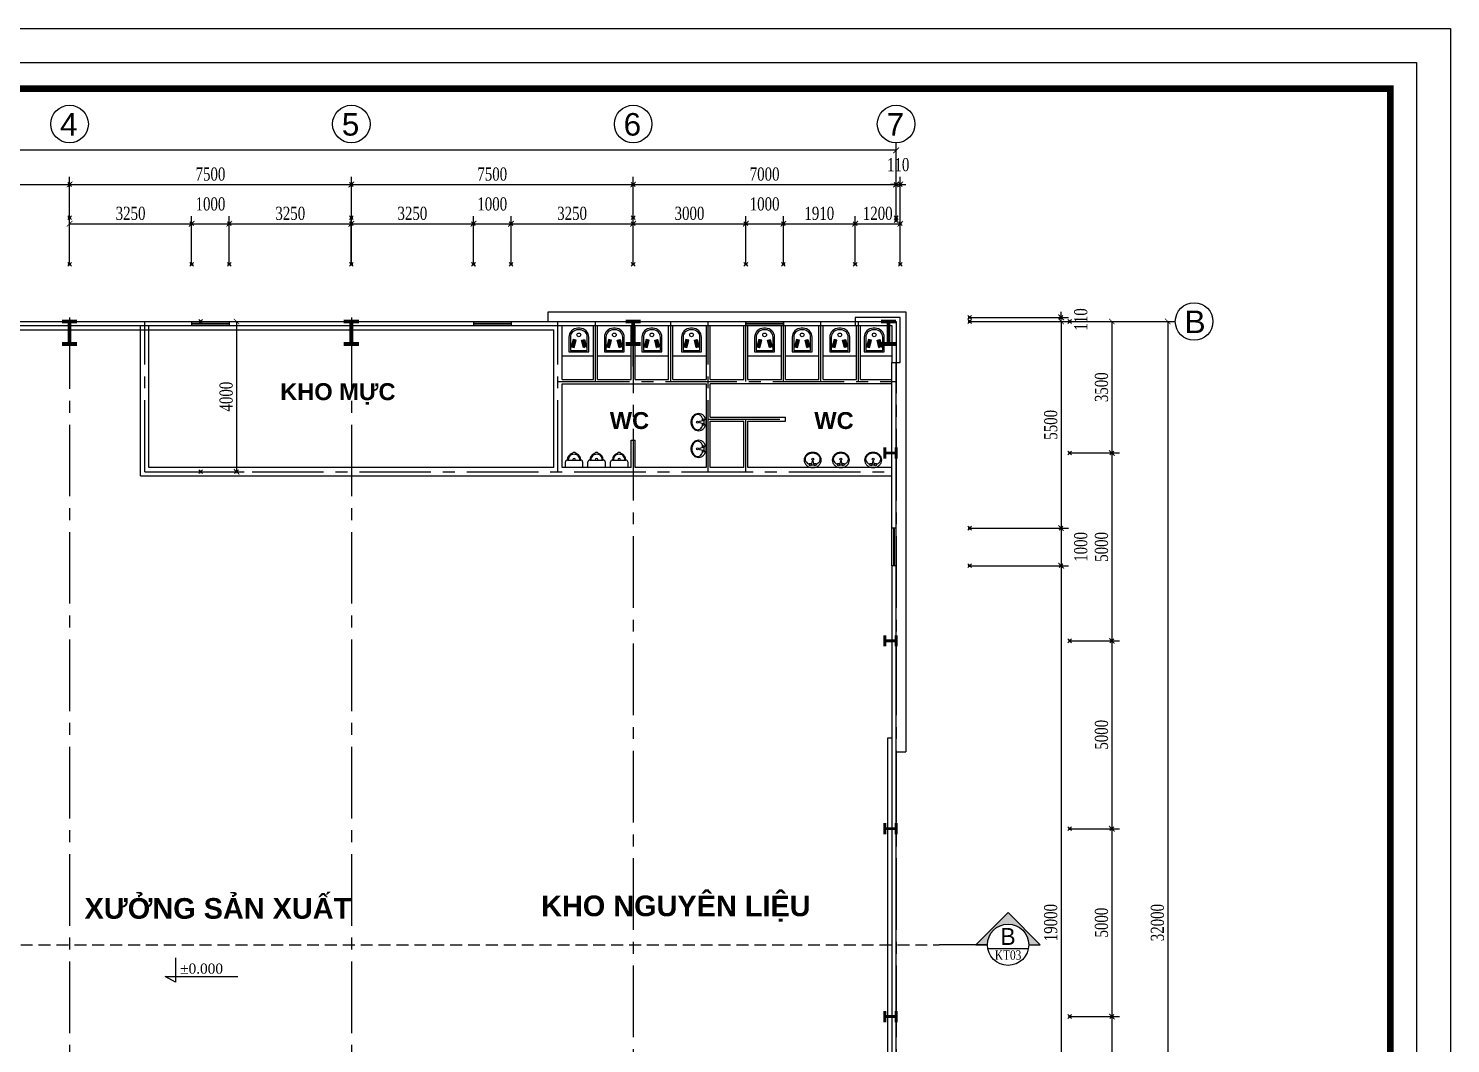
# Model space of a CAD drawing. Extents: x -32628 to 190565, y 82974 to 183560.
# Drawn here: x 152713 to 190565, y 109125 to 136144 of the extents above; entities that cross this region are included whole.
import ezdxf
from ezdxf.enums import TextEntityAlignment as Align

# ---------------------------------------------------------------- set-up
doc = ezdxf.new("R2010")
doc.units = 0
doc.header["$LTSCALE"] = 100
doc.header["$MEASUREMENT"] = 0
doc.header["$PDMODE"] = 35
doc.header["$PDSIZE"] = 50
doc.linetypes.add('CENTER2', pattern=[28.575, 19.05, -3.175, 3.175, -3.175])
doc.linetypes.add('HIDDEN2', pattern=[4.7625, 3.175, -1.5875])
doc.layers.get('0').update_dxf_attribs({"linetype": 'CONTINUOUS'})
for name, color, linetype in [('DWGshare.com_C-TIET_DWGshare.com', 1, 'HIDDEN2'), ('DWGshare.com_CUA_DWGshare.com', 13, 'CONTINUOUS'), ('DWGshare.com_DIM_DWGshare.com', 8, 'CONTINUOUS'), ('DWGshare.com_N-THAT_DWGshare.com', 195, 'CONTINUOUS'), ('DWGshare.com_TEXT_DWGshare.com', 2, 'CONTINUOUS'), ('DWGshare.com_THAY_DWGshare.com', 9, 'CONTINUOUS'), ('DWGshare.com_WALLS_BLINE_DWGshare.com', 251, 'CENTER2'), ('DWGshare.com_WALLS_DWGshare.com', 31, 'CONTINUOUS')]:
    doc.layers.add(name, color=color, linetype=linetype)
doc.layers.add('DWGshare.com_DEFPOINTS_DWGshare.com', color=7, linetype='CONTINUOUS', plot=False)
doc.styles.add('1', font='vntimeh.shx', dxfattribs={"width": 0.75})
doc.styles.add('4', font='', dxfattribs={"width": 0.8})
doc.styles.add('ATT', font='txt')
doc.styles.add('VHARIAL', font='')
doc.styles.add('VHAVANB', font='')
doc.styles.get('4').set_extended_font_data('.VnAvantH')
doc.styles.get('VHARIAL').set_extended_font_data('.VnArialH')
doc.styles.get('VHAVANB').set_extended_font_data('.VnArialH', bold=True)
doc.dimstyles.new('D2-100', dxfattribs={"dimtxt": 350, "dimasz": 150, "dimexe": 200, "dimexo": 0, "dimgap": 100, "dimtad": 1, "dimdec": 0, "dimzin": 0, "dimdsep": 46, "dimtxsty": '1', "dimblk1": 'ARCHTICK', "dimblk2": 'ARCHTICK', "dimsah": 1, "dimcen": 0.09, "dimclrd": 256, "dimclre": 256, "dimclrt": 2, "dimadec": 0, "dimazin": 0, "dimtfac": 1, "dimtdec": 0, "dimtmove": 2, "dimatfit": 3, "dimldrblk": 'ARCHTICK', "dimfxl": 1, "dimtolj": 1, "dimtzin": 0, "dimarcsym": 0})

# ---------------------------------------------------------------- blocks, each defined once
blk = doc.blocks.new('_ARCHTICK')
at = {"color": 0, "linetype": 'ByBlock', "const_width": 0.15}
blk.add_lwpolyline([(-0.5, -0.5), (0.5, 0.5)], dxfattribs=at)
blk = doc.blocks.new('*D209')
at = {"linetype": 'ByBlock', "transparency": 16777216}
for p, q in [((159454, 128344), (164928, 128344)), ((164728, 128344), (164728, 96344)), ((159454, 96344), (164928, 96344))]:
    blk.add_line(p, q, dxfattribs=at)
at = {"layer": 'DWGshare.com_DEFPOINTS_DWGshare.com', "color": 0, "linetype": 'ByBlock', "transparency": 16777216}
for p in [(159454, 128344), (159454, 96344), (164728, 96344)]:
    blk.add_point(p, dxfattribs=at)
at = {"linetype": 'ByBlock', "transparency": 16777216, "xscale": 150, "yscale": 150, "zscale": 150}
for p, rotation in [((164728, 128344), 90), ((164728, 96344), 270)]:
    blk.add_blockref('_ARCHTICK', p, dxfattribs=dict(at, rotation=rotation))
at = {"color": 2, "linetype": 'ByBlock', "transparency": 16777216, "insert": (164453, 112344), "char_height": 350, "attachment_point": 5, "rotation": 90, "style": '1'}
blk.add_mtext('\\A1;32000', dxfattribs=at)
blk = doc.blocks.new('*D199')
at = {"linetype": 'ByBlock', "transparency": 16777216}
for p, q in [((180199, 121844), (180199, 102844)), ((177765, 102844), (180399, 102844))]:
    blk.add_line(p, q, dxfattribs=at)
at = {"layer": 'DWGshare.com_DEFPOINTS_DWGshare.com', "color": 0, "linetype": 'ByBlock', "transparency": 16777216}
for p in [(177765, 121844), (177765, 102844), (180199, 102844)]:
    blk.add_point(p, dxfattribs=at)
at = {"linetype": 'ByBlock', "transparency": 16777216, "xscale": 150, "yscale": 150, "zscale": 150}
for p, rotation in [((180199, 121844), 90), ((180199, 102844), 270)]:
    blk.add_blockref('_ARCHTICK', p, dxfattribs=dict(at, rotation=rotation))
at = {"color": 2, "linetype": 'ByBlock', "transparency": 16777216, "insert": (179924, 112344), "char_height": 350, "attachment_point": 5, "rotation": 90, "style": '1'}
blk.add_mtext('\\A1;19000', dxfattribs=at)
blk = doc.blocks.new('*D192')
at = {"linetype": 'ByBlock', "transparency": 16777216}
for p, q in [((153808, 131110), (153808, 132191)), ((146308, 131991), (153808, 131991))]:
    blk.add_line(p, q, dxfattribs=at)
at = {"layer": 'DWGshare.com_DEFPOINTS_DWGshare.com', "color": 0, "linetype": 'ByBlock', "transparency": 16777216}
for p in [(153808, 131991), (146308, 131110), (153808, 131110)]:
    blk.add_point(p, dxfattribs=at)
at = {"linetype": 'ByBlock', "transparency": 16777216, "xscale": 150, "yscale": 150, "zscale": 150, "rotation": 180}
blk.add_blockref('_ARCHTICK', (146308, 131991), dxfattribs=at)
at = {"linetype": 'ByBlock', "transparency": 16777216, "xscale": 150, "yscale": 150, "zscale": 150}
blk.add_blockref('_ARCHTICK', (153808, 131991), dxfattribs=at)
at = {"color": 2, "linetype": 'ByBlock', "transparency": 16777216, "insert": (150058, 132266), "char_height": 350, "attachment_point": 5, "style": '1'}
blk.add_mtext('\\A1;7500', dxfattribs=at)
blk = doc.blocks.new('*D196')
at = {"linetype": 'ByBlock', "transparency": 16777216}
for p, q in [((264026, 131110), (264026, 133100)), ((308026, 132900), (264026, 132900)), ((308026, 131110), (308026, 133100))]:
    blk.add_line(p, q, dxfattribs=at)
at = {"layer": 'DWGshare.com_DEFPOINTS_DWGshare.com', "color": 0, "linetype": 'ByBlock', "transparency": 16777216}
for p in [(264026, 132900), (264026, 131110), (308026, 131110)]:
    blk.add_point(p, dxfattribs=at)
at = {"linetype": 'ByBlock', "transparency": 16777216, "xscale": 150, "yscale": 150, "zscale": 150, "rotation": 180}
blk.add_blockref('_ARCHTICK', (264026, 132900), dxfattribs=at)
at = {"linetype": 'ByBlock', "transparency": 16777216, "xscale": 150, "yscale": 150, "zscale": 150}
blk.add_blockref('_ARCHTICK', (308026, 132900), dxfattribs=at)
at = {"color": 2, "linetype": 'ByBlock', "transparency": 16777216, "insert": (283936, 133175), "char_height": 350, "attachment_point": 5, "style": '1'}
blk.add_mtext('\\A1;44000', dxfattribs=at)
blk = doc.blocks.new('*D203')
at = {"linetype": 'ByBlock', "transparency": 16777216}
for p, q in [((162119, 124844), (163439, 124844)), ((163239, 124844), (163239, 119844)), ((162119, 119844), (163439, 119844))]:
    blk.add_line(p, q, dxfattribs=at)
at = {"layer": 'DWGshare.com_DEFPOINTS_DWGshare.com', "color": 0, "linetype": 'ByBlock', "transparency": 16777216}
for p in [(162119, 124844), (162119, 119844), (163239, 119844)]:
    blk.add_point(p, dxfattribs=at)
at = {"linetype": 'ByBlock', "transparency": 16777216, "xscale": 150, "yscale": 150, "zscale": 150}
for p, rotation in [((163239, 124844), 90), ((163239, 119844), 270)]:
    blk.add_blockref('_ARCHTICK', p, dxfattribs=dict(at, rotation=rotation))
at = {"color": 2, "linetype": 'ByBlock', "transparency": 16777216, "insert": (162964, 122344), "char_height": 350, "attachment_point": 5, "rotation": 90, "style": '1'}
blk.add_mtext('\\A1;5000', dxfattribs=at)
blk = doc.blocks.new('*D198')
at = {"linetype": 'ByBlock', "transparency": 16777216}
for p, q in [((180199, 122844), (180199, 121844)), ((177765, 121844), (180399, 121844))]:
    blk.add_line(p, q, dxfattribs=at)
at = {"layer": 'DWGshare.com_DEFPOINTS_DWGshare.com', "color": 0, "linetype": 'ByBlock', "transparency": 16777216}
for p in [(177765, 122844), (177765, 121844), (180199, 121844)]:
    blk.add_point(p, dxfattribs=at)
at = {"linetype": 'ByBlock', "transparency": 16777216, "xscale": 150, "yscale": 150, "zscale": 150}
for p, rotation in [((180199, 122844), 90), ((180199, 121844), 270)]:
    blk.add_blockref('_ARCHTICK', p, dxfattribs=dict(at, rotation=rotation))
at = {"color": 2, "linetype": 'ByBlock', "transparency": 16777216, "insert": (180724, 122344), "char_height": 350, "attachment_point": 5, "rotation": 90, "style": '1'}
blk.add_mtext('\\A1;1000', dxfattribs=at)
blk = doc.blocks.new('*D205')
at = {"linetype": 'ByBlock', "transparency": 16777216}
for p, q in [((181550, 114844), (181550, 109844)), ((180430, 109844), (181750, 109844))]:
    blk.add_line(p, q, dxfattribs=at)
at = {"layer": 'DWGshare.com_DEFPOINTS_DWGshare.com', "color": 0, "linetype": 'ByBlock', "transparency": 16777216}
for p in [(180430, 114844), (180430, 109844), (181550, 109844)]:
    blk.add_point(p, dxfattribs=at)
at = {"linetype": 'ByBlock', "transparency": 16777216, "xscale": 150, "yscale": 150, "zscale": 150}
for p, rotation in [((181550, 114844), 90), ((181550, 109844), 270)]:
    blk.add_blockref('_ARCHTICK', p, dxfattribs=dict(at, rotation=rotation))
at = {"color": 2, "linetype": 'ByBlock', "transparency": 16777216, "insert": (181275, 112344), "char_height": 350, "attachment_point": 5, "rotation": 90, "style": '1'}
blk.add_mtext('\\A1;5000', dxfattribs=at)
blk = doc.blocks.new('*D206')
at = {"linetype": 'ByBlock', "transparency": 16777216}
for p, q in [((181550, 109844), (181550, 104844)), ((180430, 104844), (181750, 104844))]:
    blk.add_line(p, q, dxfattribs=at)
at = {"layer": 'DWGshare.com_DEFPOINTS_DWGshare.com', "color": 0, "linetype": 'ByBlock', "transparency": 16777216}
for p in [(180430, 109844), (180430, 104844), (181550, 104844)]:
    blk.add_point(p, dxfattribs=at)
at = {"linetype": 'ByBlock', "transparency": 16777216, "xscale": 150, "yscale": 150, "zscale": 150}
for p, rotation in [((181550, 109844), 90), ((181550, 104844), 270)]:
    blk.add_blockref('_ARCHTICK', p, dxfattribs=dict(at, rotation=rotation))
at = {"color": 2, "linetype": 'ByBlock', "transparency": 16777216, "insert": (181275, 107344), "char_height": 350, "attachment_point": 5, "rotation": 90, "style": '1'}
blk.add_mtext('\\A1;5000', dxfattribs=at)
blk = doc.blocks.new('*D204')
at = {"linetype": 'ByBlock', "transparency": 16777216}
for p, q in [((181550, 119844), (181550, 114844)), ((180430, 114844), (181750, 114844))]:
    blk.add_line(p, q, dxfattribs=at)
at = {"layer": 'DWGshare.com_DEFPOINTS_DWGshare.com', "color": 0, "linetype": 'ByBlock', "transparency": 16777216}
for p in [(180430, 119844), (180430, 114844), (181550, 114844)]:
    blk.add_point(p, dxfattribs=at)
at = {"linetype": 'ByBlock', "transparency": 16777216, "xscale": 150, "yscale": 150, "zscale": 150}
for p, rotation in [((181550, 119844), 90), ((181550, 114844), 270)]:
    blk.add_blockref('_ARCHTICK', p, dxfattribs=dict(at, rotation=rotation))
at = {"color": 2, "linetype": 'ByBlock', "transparency": 16777216, "insert": (181275, 117344), "char_height": 350, "attachment_point": 5, "rotation": 90, "style": '1'}
blk.add_mtext('\\A1;5000', dxfattribs=at)
blk = doc.blocks.new('A$C03133CED')
h = blk.add_hatch()
h.set_pattern_fill('ANSI32', color=256, scale=4, angle=-15, style=0)
h.set_pattern_definition([(30, (-25221.448, -18027.77), (-19.05, 32.99557), []), (30, (-25204.1, -18032.42), (-19.05, 32.99557), [])])
h.paths.add_polyline_path([(61, 138), (139, 118), (190, 311), (113, 332)])
h = blk.add_hatch()
h.set_pattern_fill('ANSI32', color=256, scale=4, angle=-15, style=0)
h.set_pattern_definition([(150, (25751.448, -18027.77), (19.05, 32.99557), []), (150, (25734.1, -18032.42), (19.05, 32.99557), [])])
h.paths.add_polyline_path([(469, 138), (391, 118), (340, 311), (417, 332)])
for points in [[(0, 0), (530, 0), (530, 390, 0.414214), (290, 630), (240, 630, 0.414214), (0, 390)], [(40, 40), (490, 40), (490, 390, 0.414214), (290, 590), (240, 590, 0.414214), (40, 390)]]:
    blk.add_lwpolyline(points, format="xyb", close=True)
for points in [[(61, 138), (139, 118), (190, 311), (113, 332)], [(469, 138), (391, 118), (340, 311), (417, 332)]]:
    blk.add_lwpolyline(points, close=True)
blk.add_circle((265, 453), 50)
blk = doc.blocks.new('15PLAV04')
at = {"color": 0, "linetype": 'ByBlock'}
for p, q in [((2.5, -1.5), (2.5, 1.5)), ((7, 0.5), (3, 1.5)), ((4, 1.25), (4, 3.635323)), ((7, -0.5), (7, 0.5)), ((3, -1.5), (7, -0.5)), ((4, -3.628449), (4, -1.25))]:
    blk.add_line(p, q, dxfattribs=at)
blk.add_lwpolyline([(8, 9, 0.109452), (4.986152, 8.332258, 0.102376), (2.343146, 6.363961, 0.093737), (0.622313, 3.491319, 0.088426), (0, 0, 0.088426), (0.622313, -3.491319, 0.093737), (2.343146, -6.363961, 0.102376), (4.986152, -8.332258, 0.109452), (8, -9, 0.109452), (11.013848, -8.332258, 0.102376), (13.656854, -6.363961, 0.093737), (15.377687, -3.491319, 0.088426), (16, 0, 0.088426), (15.377687, 3.491319, 0.093737), (13.656854, 6.363961, 0.102376), (11.013848, 8.332258, 0.109452)], format="xyb", close=True, dxfattribs=at)
for centre in [(3, 2.5), (9, 0), (3, -2.5)]:
    blk.add_circle(centre, 1, dxfattribs=at)
for centre, radius, start, end in [((7, 3.635323), 3, 146.09549, 180), ((11.358035, 0.706347), 8.250845, 143.130102, 146.09549), ((9.915843, 1.787992), 6.448105, 118.911201, 143.130102), ((9, 3.446272), 4.553728, 90, 118.911201), ((9, 3.446272), 4.553728, 61.088799, 90), ((8.084157, 1.787992), 6.448105, 36.869898, 61.088799), ((6.641965, 0.706347), 8.250845, 17.257939, 36.869898), ((4.368267, 0), 10.631733, 0, 17.257939), ((4.368267, 0), 10.631733, 342.742061, 0), ((7, -3.628449), 3, 180, 212.259808), ((9.915843, -1.787992), 6.448105, 212.259808, 241.088799), ((9, -3.446272), 4.553728, 241.088799, 270), ((9, -3.446272), 4.553728, 270, 298.911201), ((8.084157, -1.787992), 6.448105, 298.911201, 323.130102), ((6.641965, -0.706347), 8.250845, 323.130102, 342.742061)]:
    blk.add_arc(centre, radius, start, end, dxfattribs=at)
at = {"color": 0, "linetype": 'ByBlock', "style": 'ATT'}
for tag, p, flags in [('ITEM', (0, -17.5), 3), ('ROOM_NUMBER', (0, -26.5), 1)]:
    blk.add_attdef(tag, p, '', height=6, dxfattribs=dict(at, flags=flags))
blk = doc.blocks.new('*D257')
at = {"linetype": 'ByBlock', "transparency": 16777216}
for p, q in [((175918, 129867), (175918, 131146)), ((174718, 130946), (175918, 130946))]:
    blk.add_line(p, q, dxfattribs=at)
at = {"layer": 'DWGshare.com_DEFPOINTS_DWGshare.com', "color": 0, "linetype": 'ByBlock', "transparency": 16777216}
for p in [(175918, 130946), (174718, 129867), (175918, 129867)]:
    blk.add_point(p, dxfattribs=at)
at = {"linetype": 'ByBlock', "transparency": 16777216, "xscale": 150, "yscale": 150, "zscale": 150, "rotation": 180}
blk.add_blockref('_ARCHTICK', (174718, 130946), dxfattribs=at)
at = {"linetype": 'ByBlock', "transparency": 16777216, "xscale": 150, "yscale": 150, "zscale": 150}
blk.add_blockref('_ARCHTICK', (175918, 130946), dxfattribs=at)
at = {"color": 2, "linetype": 'ByBlock', "transparency": 16777216, "insert": (175318, 131221), "char_height": 350, "attachment_point": 5, "style": '1'}
blk.add_mtext('\\A1;1200', dxfattribs=at)
blk = doc.blocks.new('*D195')
at = {"linetype": 'ByBlock', "transparency": 16777216}
for p, q in [((175808, 131110), (175808, 132191)), ((168808, 131991), (175808, 131991))]:
    blk.add_line(p, q, dxfattribs=at)
at = {"layer": 'DWGshare.com_DEFPOINTS_DWGshare.com', "color": 0, "linetype": 'ByBlock', "transparency": 16777216}
for p in [(175808, 131991), (168808, 131110), (175808, 131110)]:
    blk.add_point(p, dxfattribs=at)
at = {"linetype": 'ByBlock', "transparency": 16777216, "xscale": 150, "yscale": 150, "zscale": 150, "rotation": 180}
blk.add_blockref('_ARCHTICK', (168808, 131991), dxfattribs=at)
at = {"linetype": 'ByBlock', "transparency": 16777216, "xscale": 150, "yscale": 150, "zscale": 150}
blk.add_blockref('_ARCHTICK', (175808, 131991), dxfattribs=at)
at = {"color": 2, "linetype": 'ByBlock', "transparency": 16777216, "insert": (172308, 132266), "char_height": 350, "attachment_point": 5, "style": '1'}
blk.add_mtext('\\A1;7000', dxfattribs=at)
blk = doc.blocks.new('*D256')
at = {"linetype": 'ByBlock', "transparency": 16777216}
for p, q in [((174718, 129867), (174718, 131146)), ((172808, 130946), (174718, 130946))]:
    blk.add_line(p, q, dxfattribs=at)
at = {"layer": 'DWGshare.com_DEFPOINTS_DWGshare.com', "color": 0, "linetype": 'ByBlock', "transparency": 16777216}
for p in [(174718, 130946), (172808, 129867), (174718, 129867)]:
    blk.add_point(p, dxfattribs=at)
at = {"linetype": 'ByBlock', "transparency": 16777216, "xscale": 150, "yscale": 150, "zscale": 150, "rotation": 180}
blk.add_blockref('_ARCHTICK', (172808, 130946), dxfattribs=at)
at = {"linetype": 'ByBlock', "transparency": 16777216, "xscale": 150, "yscale": 150, "zscale": 150}
blk.add_blockref('_ARCHTICK', (174718, 130946), dxfattribs=at)
at = {"color": 2, "linetype": 'ByBlock', "transparency": 16777216, "insert": (173763, 131221), "char_height": 350, "attachment_point": 5, "style": '1'}
blk.add_mtext('\\A1;1910', dxfattribs=at)
blk = doc.blocks.new('*D255')
at = {"linetype": 'ByBlock', "transparency": 16777216}
for p, q in [((172808, 129867), (172808, 131146)), ((171808, 130946), (172808, 130946))]:
    blk.add_line(p, q, dxfattribs=at)
at = {"layer": 'DWGshare.com_DEFPOINTS_DWGshare.com', "color": 0, "linetype": 'ByBlock', "transparency": 16777216}
for p in [(172808, 130946), (171808, 129867), (172808, 129867)]:
    blk.add_point(p, dxfattribs=at)
at = {"linetype": 'ByBlock', "transparency": 16777216, "xscale": 150, "yscale": 150, "zscale": 150, "rotation": 180}
blk.add_blockref('_ARCHTICK', (171808, 130946), dxfattribs=at)
at = {"linetype": 'ByBlock', "transparency": 16777216, "xscale": 150, "yscale": 150, "zscale": 150}
blk.add_blockref('_ARCHTICK', (172808, 130946), dxfattribs=at)
at = {"color": 2, "linetype": 'ByBlock', "transparency": 16777216, "insert": (172308, 131471), "char_height": 350, "attachment_point": 5, "style": '1'}
blk.add_mtext('\\A1;1000', dxfattribs=at)
blk = doc.blocks.new('*D254')
at = {"linetype": 'ByBlock', "transparency": 16777216}
for p, q in [((171808, 129867), (171808, 131146)), ((168808, 130946), (171808, 130946))]:
    blk.add_line(p, q, dxfattribs=at)
at = {"layer": 'DWGshare.com_DEFPOINTS_DWGshare.com', "color": 0, "linetype": 'ByBlock', "transparency": 16777216}
for p in [(171808, 130946), (168808, 129867), (171808, 129867)]:
    blk.add_point(p, dxfattribs=at)
at = {"linetype": 'ByBlock', "transparency": 16777216, "xscale": 150, "yscale": 150, "zscale": 150, "rotation": 180}
blk.add_blockref('_ARCHTICK', (168808, 130946), dxfattribs=at)
at = {"linetype": 'ByBlock', "transparency": 16777216, "xscale": 150, "yscale": 150, "zscale": 150}
blk.add_blockref('_ARCHTICK', (171808, 130946), dxfattribs=at)
at = {"color": 2, "linetype": 'ByBlock', "transparency": 16777216, "insert": (170308, 131221), "char_height": 350, "attachment_point": 5, "style": '1'}
blk.add_mtext('\\A1;3000', dxfattribs=at)
blk = doc.blocks.new('*D253')
at = {"linetype": 'ByBlock', "transparency": 16777216}
for p, q in [((168808, 129867), (168808, 131146)), ((165558, 130946), (168808, 130946))]:
    blk.add_line(p, q, dxfattribs=at)
at = {"layer": 'DWGshare.com_DEFPOINTS_DWGshare.com', "color": 0, "linetype": 'ByBlock', "transparency": 16777216}
for p in [(168808, 130946), (165558, 129867), (168808, 129867)]:
    blk.add_point(p, dxfattribs=at)
at = {"linetype": 'ByBlock', "transparency": 16777216, "xscale": 150, "yscale": 150, "zscale": 150, "rotation": 180}
blk.add_blockref('_ARCHTICK', (165558, 130946), dxfattribs=at)
at = {"linetype": 'ByBlock', "transparency": 16777216, "xscale": 150, "yscale": 150, "zscale": 150}
blk.add_blockref('_ARCHTICK', (168808, 130946), dxfattribs=at)
at = {"color": 2, "linetype": 'ByBlock', "transparency": 16777216, "insert": (167183, 131221), "char_height": 350, "attachment_point": 5, "style": '1'}
blk.add_mtext('\\A1;3250', dxfattribs=at)
blk = doc.blocks.new('*D193')
at = {"linetype": 'ByBlock', "transparency": 16777216}
for p, q in [((161308, 131110), (161308, 132191)), ((153808, 131991), (161308, 131991))]:
    blk.add_line(p, q, dxfattribs=at)
at = {"layer": 'DWGshare.com_DEFPOINTS_DWGshare.com', "color": 0, "linetype": 'ByBlock', "transparency": 16777216}
for p in [(161308, 131991), (153808, 131110), (161308, 131110)]:
    blk.add_point(p, dxfattribs=at)
at = {"linetype": 'ByBlock', "transparency": 16777216, "xscale": 150, "yscale": 150, "zscale": 150, "rotation": 180}
blk.add_blockref('_ARCHTICK', (153808, 131991), dxfattribs=at)
at = {"linetype": 'ByBlock', "transparency": 16777216, "xscale": 150, "yscale": 150, "zscale": 150}
blk.add_blockref('_ARCHTICK', (161308, 131991), dxfattribs=at)
at = {"color": 2, "linetype": 'ByBlock', "transparency": 16777216, "insert": (157558, 132266), "char_height": 350, "attachment_point": 5, "style": '1'}
blk.add_mtext('\\A1;7500', dxfattribs=at)
blk = doc.blocks.new('*D252')
at = {"linetype": 'ByBlock', "transparency": 16777216}
for p, q in [((293526, 129867), (293526, 131146)), ((296776, 129867), (296776, 131146)), ((293526, 130946), (296776, 130946))]:
    blk.add_line(p, q, dxfattribs=at)
at = {"layer": 'DWGshare.com_DEFPOINTS_DWGshare.com', "color": 0, "linetype": 'ByBlock', "transparency": 16777216}
for p in [(296776, 130946), (293526, 129867), (296776, 129867)]:
    blk.add_point(p, dxfattribs=at)
at = {"linetype": 'ByBlock', "transparency": 16777216, "xscale": 150, "yscale": 150, "zscale": 150, "rotation": 180}
blk.add_blockref('_ARCHTICK', (293526, 130946), dxfattribs=at)
at = {"linetype": 'ByBlock', "transparency": 16777216, "xscale": 150, "yscale": 150, "zscale": 150}
blk.add_blockref('_ARCHTICK', (296776, 130946), dxfattribs=at)
at = {"color": 2, "linetype": 'ByBlock', "transparency": 16777216, "insert": (295151, 131221), "char_height": 350, "attachment_point": 5, "style": '1'}
blk.add_mtext('\\A1;3250', dxfattribs=at)
blk = doc.blocks.new('*D194')
at = {"linetype": 'ByBlock', "transparency": 16777216}
for p, q in [((168808, 131110), (168808, 132191)), ((161308, 131991), (168808, 131991))]:
    blk.add_line(p, q, dxfattribs=at)
at = {"layer": 'DWGshare.com_DEFPOINTS_DWGshare.com', "color": 0, "linetype": 'ByBlock', "transparency": 16777216}
for p in [(168808, 131991), (161308, 131110), (168808, 131110)]:
    blk.add_point(p, dxfattribs=at)
at = {"linetype": 'ByBlock', "transparency": 16777216, "xscale": 150, "yscale": 150, "zscale": 150, "rotation": 180}
blk.add_blockref('_ARCHTICK', (161308, 131991), dxfattribs=at)
at = {"linetype": 'ByBlock', "transparency": 16777216, "xscale": 150, "yscale": 150, "zscale": 150}
blk.add_blockref('_ARCHTICK', (168808, 131991), dxfattribs=at)
at = {"color": 2, "linetype": 'ByBlock', "transparency": 16777216, "insert": (165058, 132266), "char_height": 350, "attachment_point": 5, "style": '1'}
blk.add_mtext('\\A1;7500', dxfattribs=at)
blk = doc.blocks.new('*D258')
at = {"linetype": 'ByBlock', "transparency": 16777216}
for p, q in [((138986, 128344), (140141, 128344)), ((139941, 128344), (139941, 124344)), ((138986, 124344), (140141, 124344))]:
    blk.add_line(p, q, dxfattribs=at)
at = {"layer": 'DWGshare.com_DEFPOINTS_DWGshare.com', "color": 0, "linetype": 'ByBlock', "transparency": 16777216}
for p in [(138986, 128344), (138986, 124344), (139941, 124344)]:
    blk.add_point(p, dxfattribs=at)
at = {"linetype": 'ByBlock', "transparency": 16777216, "xscale": 150, "yscale": 150, "zscale": 150}
for p, rotation in [((139941, 128344), 90), ((139941, 124344), 270)]:
    blk.add_blockref('_ARCHTICK', p, dxfattribs=dict(at, rotation=rotation))
at = {"color": 2, "linetype": 'ByBlock', "transparency": 16777216, "insert": (139666, 126344), "char_height": 350, "attachment_point": 5, "rotation": 90, "style": '1'}
blk.add_mtext('\\A1;4000', dxfattribs=at)
blk = doc.blocks.new('15PURN02')
at = {"color": 0, "linetype": 'ByBlock'}
for p, q in [((0, 9), (6, 9)), ((0, -9), (0, 9)), ((8, 7), (8, -7)), ((6, -9), (0, -9))]:
    blk.add_line(p, q, dxfattribs=at)
for centre, radius, start, end in [((6, 7), 2, 0, 90), ((8.25, 0.25), 6.75, 16.60688, 92.1211), ((8, 0), 1.5, 270, 90), ((8.25, 0.25), 5.75, 357.8789, 92.1211), ((13.5, 0), 2.5, 271.07073, 88.92927), ((6, -7), 2, 270, 0), ((8.25, -0.25), 6.75, 267.8789, 343.39312), ((8.25, -0.25), 5.75, 267.8789, 2.1211)]:
    blk.add_arc(centre, radius, start, end, dxfattribs=at)
at = {"color": 0, "linetype": 'ByBlock', "style": 'ATT'}
for tag, p, flags in [('ROOM_NUMBER', (0, -30), 1), ('ITEM', (0, -21), 3)]:
    blk.add_attdef(tag, p, '', height=6, dxfattribs=dict(at, flags=flags))
blk = doc.blocks.new('*D245')
at = {"linetype": 'ByBlock', "transparency": 16777216}
for p, q in [((308026, 131029), (308026, 132191)), ((308136, 129867), (308136, 132191)), ((308026, 131991), (307876, 131991)), ((308026, 131991), (308136, 131991)), ((308026, 131991), (308136, 131991)), ((308136, 131991), (308286, 131991))]:
    blk.add_line(p, q, dxfattribs=at)
at = {"layer": 'DWGshare.com_DEFPOINTS_DWGshare.com', "color": 0, "linetype": 'ByBlock', "transparency": 16777216}
for p in [(308136, 131991), (308026, 131029), (308136, 129867)]:
    blk.add_point(p, dxfattribs=at)
at = {"linetype": 'ByBlock', "transparency": 16777216, "xscale": 150, "yscale": 150, "zscale": 150}
blk.add_blockref('_ARCHTICK', (308026, 131991), dxfattribs=at)
at = {"linetype": 'ByBlock', "transparency": 16777216, "xscale": 150, "yscale": 150, "zscale": 150, "rotation": 180}
blk.add_blockref('_ARCHTICK', (308136, 131991), dxfattribs=at)
at = {"color": 2, "linetype": 'ByBlock', "transparency": 16777216, "insert": (308081, 132516), "char_height": 350, "attachment_point": 5, "style": '1'}
blk.add_mtext('\\A1;110', dxfattribs=at)
blk = doc.blocks.new('*D202')
at = {"linetype": 'ByBlock', "transparency": 16777216}
for p, q in [((162119, 128344), (163439, 128344)), ((163239, 128344), (163239, 124844)), ((162119, 124844), (163439, 124844))]:
    blk.add_line(p, q, dxfattribs=at)
at = {"layer": 'DWGshare.com_DEFPOINTS_DWGshare.com', "color": 0, "linetype": 'ByBlock', "transparency": 16777216}
for p in [(162119, 128344), (162119, 124844), (163239, 124844)]:
    blk.add_point(p, dxfattribs=at)
at = {"linetype": 'ByBlock', "transparency": 16777216, "xscale": 150, "yscale": 150, "zscale": 150}
for p, rotation in [((163239, 128344), 90), ((163239, 124844), 270)]:
    blk.add_blockref('_ARCHTICK', p, dxfattribs=dict(at, rotation=rotation))
at = {"color": 2, "linetype": 'ByBlock', "transparency": 16777216, "insert": (162964, 126594), "char_height": 350, "attachment_point": 5, "rotation": 90, "style": '1'}
blk.add_mtext('\\A1;3500', dxfattribs=at)
blk = doc.blocks.new('*D197')
at = {"linetype": 'ByBlock', "transparency": 16777216}
for p, q in [((309984, 128344), (312618, 128344)), ((312418, 128344), (312418, 122844)), ((309984, 122844), (312618, 122844))]:
    blk.add_line(p, q, dxfattribs=at)
at = {"layer": 'DWGshare.com_DEFPOINTS_DWGshare.com', "color": 0, "linetype": 'ByBlock', "transparency": 16777216}
for p in [(309984, 128344), (309984, 122844), (312418, 122844)]:
    blk.add_point(p, dxfattribs=at)
at = {"linetype": 'ByBlock', "transparency": 16777216, "xscale": 150, "yscale": 150, "zscale": 150}
for p, rotation in [((312418, 128344), 90), ((312418, 122844), 270)]:
    blk.add_blockref('_ARCHTICK', p, dxfattribs=dict(at, rotation=rotation))
at = {"color": 2, "linetype": 'ByBlock', "transparency": 16777216, "insert": (312143, 125594), "char_height": 350, "attachment_point": 5, "rotation": 90, "style": '1'}
blk.add_mtext('\\A1;5500', dxfattribs=at)
blk = doc.blocks.new('*D244')
at = {"linetype": 'ByBlock', "transparency": 16777216}
for p, q in [((159454, 128454), (162088, 128454)), ((159454, 128344), (162088, 128344)), ((161888, 128454), (161888, 128604)), ((161888, 128344), (161888, 128454)), ((161888, 128344), (161888, 128454)), ((161888, 128344), (161888, 128194))]:
    blk.add_line(p, q, dxfattribs=at)
at = {"layer": 'DWGshare.com_DEFPOINTS_DWGshare.com', "color": 0, "linetype": 'ByBlock', "transparency": 16777216}
for p in [(159454, 128454), (159454, 128344), (161888, 128454)]:
    blk.add_point(p, dxfattribs=at)
at = {"linetype": 'ByBlock', "transparency": 16777216, "xscale": 150, "yscale": 150, "zscale": 150}
for p, rotation in [((161888, 128454), 270), ((161888, 128344), 90)]:
    blk.add_blockref('_ARCHTICK', p, dxfattribs=dict(at, rotation=rotation))
at = {"color": 2, "linetype": 'ByBlock', "transparency": 16777216, "insert": (162413, 128399), "char_height": 350, "attachment_point": 5, "rotation": 90, "style": '1'}
blk.add_mtext('\\A1;110', dxfattribs=at)
blk = doc.blocks.new('*D261')
at = {"linetype": 'ByBlock', "transparency": 16777216}
for p, q in [((165558, 129867), (165558, 131146)), ((164558, 130946), (165558, 130946))]:
    blk.add_line(p, q, dxfattribs=at)
at = {"layer": 'DWGshare.com_DEFPOINTS_DWGshare.com', "color": 0, "linetype": 'ByBlock', "transparency": 16777216}
for p in [(165558, 130946), (164558, 129867), (165558, 129867)]:
    blk.add_point(p, dxfattribs=at)
at = {"linetype": 'ByBlock', "transparency": 16777216, "xscale": 150, "yscale": 150, "zscale": 150, "rotation": 180}
blk.add_blockref('_ARCHTICK', (164558, 130946), dxfattribs=at)
at = {"linetype": 'ByBlock', "transparency": 16777216, "xscale": 150, "yscale": 150, "zscale": 150}
blk.add_blockref('_ARCHTICK', (165558, 130946), dxfattribs=at)
at = {"color": 2, "linetype": 'ByBlock', "transparency": 16777216, "insert": (165058, 131471), "char_height": 350, "attachment_point": 5, "style": '1'}
blk.add_mtext('\\A1;1000', dxfattribs=at)
blk = doc.blocks.new('*D263')
at = {"linetype": 'ByBlock', "transparency": 16777216}
for p, q in [((293526, 129867), (293526, 131146)), ((296776, 129867), (296776, 131146)), ((293526, 130946), (296776, 130946))]:
    blk.add_line(p, q, dxfattribs=at)
at = {"layer": 'DWGshare.com_DEFPOINTS_DWGshare.com', "color": 0, "linetype": 'ByBlock', "transparency": 16777216}
for p in [(296776, 130946), (293526, 129867), (296776, 129867)]:
    blk.add_point(p, dxfattribs=at)
at = {"linetype": 'ByBlock', "transparency": 16777216, "xscale": 150, "yscale": 150, "zscale": 150, "rotation": 180}
blk.add_blockref('_ARCHTICK', (293526, 130946), dxfattribs=at)
at = {"linetype": 'ByBlock', "transparency": 16777216, "xscale": 150, "yscale": 150, "zscale": 150}
blk.add_blockref('_ARCHTICK', (296776, 130946), dxfattribs=at)
at = {"color": 2, "linetype": 'ByBlock', "transparency": 16777216, "insert": (295151, 131221), "char_height": 350, "attachment_point": 5, "style": '1'}
blk.add_mtext('\\A1;3250', dxfattribs=at)
blk = doc.blocks.new('*D264')
at = {"linetype": 'ByBlock', "transparency": 16777216}
for p, q in [((158058, 129867), (158058, 131146)), ((157058, 130946), (158058, 130946))]:
    blk.add_line(p, q, dxfattribs=at)
at = {"layer": 'DWGshare.com_DEFPOINTS_DWGshare.com', "color": 0, "linetype": 'ByBlock', "transparency": 16777216}
for p in [(158058, 130946), (157058, 129867), (158058, 129867)]:
    blk.add_point(p, dxfattribs=at)
at = {"linetype": 'ByBlock', "transparency": 16777216, "xscale": 150, "yscale": 150, "zscale": 150, "rotation": 180}
blk.add_blockref('_ARCHTICK', (157058, 130946), dxfattribs=at)
at = {"linetype": 'ByBlock', "transparency": 16777216, "xscale": 150, "yscale": 150, "zscale": 150}
blk.add_blockref('_ARCHTICK', (158058, 130946), dxfattribs=at)
at = {"color": 2, "linetype": 'ByBlock', "transparency": 16777216, "insert": (157558, 131471), "char_height": 350, "attachment_point": 5, "style": '1'}
blk.add_mtext('\\A1;1000', dxfattribs=at)
blk = doc.blocks.new('*D262')
at = {"linetype": 'ByBlock', "transparency": 16777216}
for p, q in [((161308, 129867), (161308, 131146)), ((158058, 130946), (161308, 130946))]:
    blk.add_line(p, q, dxfattribs=at)
at = {"layer": 'DWGshare.com_DEFPOINTS_DWGshare.com', "color": 0, "linetype": 'ByBlock', "transparency": 16777216}
for p in [(161308, 130946), (158058, 129867), (161308, 129867)]:
    blk.add_point(p, dxfattribs=at)
at = {"linetype": 'ByBlock', "transparency": 16777216, "xscale": 150, "yscale": 150, "zscale": 150, "rotation": 180}
blk.add_blockref('_ARCHTICK', (158058, 130946), dxfattribs=at)
at = {"linetype": 'ByBlock', "transparency": 16777216, "xscale": 150, "yscale": 150, "zscale": 150}
blk.add_blockref('_ARCHTICK', (161308, 130946), dxfattribs=at)
at = {"color": 2, "linetype": 'ByBlock', "transparency": 16777216, "insert": (159683, 131221), "char_height": 350, "attachment_point": 5, "style": '1'}
blk.add_mtext('\\A1;3250', dxfattribs=at)

msp = doc.modelspace()

# ---------------------------------------------------------------- hatches: boundary and pattern name
at = {"layer": 'DWGshare.com_TEXT_DWGshare.com'}
msp.add_hatch(color=256, dxfattribs=at).paths.add_polyline_path([(179337.5, 111754.6), (179645.5, 111754.6), (178787.5, 112612.6), (177929.5, 111754.6), (178237.5, 111754.6, -1)])

# ---------------------------------------------------------------- linework, layer by layer
at = {"layer": 'DWGshare.com_C-TIET_DWGshare.com'}
msp.add_line((129171.8, 111754.6), (176955.8, 111754.6), dxfattribs=at)
at = {"layer": 'DWGshare.com_CUA_DWGshare.com'}
for p, q in [((157057.7, 128343.9), (158057.7, 128343.9)), ((164557.7, 128343.9), (165557.7, 128343.9)), ((171807.7, 128343.9), (172807.7, 128343.9)), ((157057.7, 128298.9), (158057.7, 128298.9)), ((157057.7, 128278.9), (158057.7, 128278.9)), ((157057.7, 128233.9), (158057.7, 128233.9)), ((164557.7, 128298.9), (165557.7, 128298.9)), ((164557.7, 128278.9), (165557.7, 128278.9)), ((164557.7, 128233.9), (165557.7, 128233.9)), ((171807.7, 128298.9), (172807.7, 128298.9)), ((171807.7, 128278.9), (172807.7, 128278.9)), ((171807.7, 128233.9), (172807.7, 128233.9)), ((175697.7, 121843.9), (175697.7, 122843.9)), ((175742.7, 121843.9), (175742.7, 122843.9)), ((175762.7, 121843.9), (175762.7, 122843.9)), ((175807.7, 121843.9), (175807.7, 122843.9))]:
    msp.add_line(p, q, dxfattribs=at)
at = {"layer": 'DWGshare.com_DEFPOINTS_DWGshare.com'}
msp.add_lwpolyline([(190564.9, 82973.9), (117901.1, 82973.9), (117901.1, 136144.2), (190564.9, 136144.2)], close=True, dxfattribs=at)
at = {"layer": 'DWGshare.com_TEXT_DWGshare.com'}
msp.add_line((179327.2, 111648.3), (178247.9, 111648.3), dxfattribs=at)
for points in [[(179337.5, 111754.6), (179645.5, 111754.6), (178787.5, 112612.6), (177929.5, 111754.6), (178237.5, 111754.6)], [(156631.1, 111403.5), (156631.1, 110758.6), (156348.8, 110906.4), (158285.1, 110906.4)]]:
    msp.add_lwpolyline(points, dxfattribs=at)
for centre, radius in [((153807.7, 133599.8), 500), ((161307.7, 133599.8), 500), ((168807.7, 133599.8), 500), ((175807.7, 133599.8), 500), ((183738.9, 128343.9), 500), ((178787.5, 111754.6), 550)]:
    msp.add_circle(centre, radius, dxfattribs=at)
at = {"layer": 'DWGshare.com_THAY_DWGshare.com'}
for p, q in [((166547.7, 128603.9), (176067.7, 128603.9)), ((166547.7, 128343.9), (166547.7, 128603.9)), ((176067.7, 128603.9), (176067.7, 116893.9)), ((138807.7, 128123.9), (166697.7, 128123.9)), ((155697.7, 124233.9), (155697.7, 128233.9)), ((155917.7, 124453.9), (155917.7, 128233.9)), ((166697.7, 124453.9), (166697.7, 128123.9)), ((166917.7, 126798.9), (166917.7, 128233.9)), ((167752.7, 126798.9), (167752.7, 128233.9)), ((167862.7, 126798.9), (167862.7, 128233.9)), ((168752.7, 126798.9), (168752.7, 128233.9)), ((168862.7, 126798.9), (168862.7, 128233.9)), ((169752.7, 126798.9), (169752.7, 128233.9)), ((169862.7, 126798.9), (169862.7, 128233.9)), ((170752.7, 128233.9), (170752.7, 126798.9)), ((170862.7, 126798.9), (170862.7, 128233.9)), ((171752.7, 126798.9), (171752.7, 128233.9)), ((171862.7, 126798.9), (171862.7, 128233.9)), ((172752.7, 126798.9), (172752.7, 128233.9)), ((172862.7, 126798.9), (172862.7, 128233.9)), ((173752.7, 126798.9), (173752.7, 128233.9)), ((173862.7, 126798.9), (173862.7, 128233.9)), ((174752.7, 126798.9), (174752.7, 128233.9)), ((174862.7, 126798.9), (174862.7, 128233.9)), ((166917.7, 127433.9), (167752.7, 127433.9)), ((167862.7, 127433.9), (168752.7, 127433.9)), ((168862.7, 127433.9), (169752.7, 127433.9)), ((169862.7, 127433.9), (170752.7, 127433.9)), ((171862.7, 127433.9), (172752.7, 127433.9)), ((172862.7, 127433.9), (173752.7, 127433.9)), ((173862.7, 127433.9), (174752.7, 127433.9)), ((174862.7, 127433.9), (175697.7, 127433.9)), ((166917.7, 126798.9), (167752.7, 126798.9)), ((166917.7, 124453.9), (166917.7, 126688.9)), ((166917.7, 126688.9), (170752.7, 126688.9)), ((167862.7, 126798.9), (168752.7, 126798.9)), ((168862.7, 126798.9), (169752.7, 126798.9)), ((169862.7, 126798.9), (170752.7, 126798.9)), ((170752.7, 126688.9), (170752.7, 124453.9)), ((170862.7, 126798.9), (171752.7, 126798.9)), ((175697.7, 126688.9), (170862.7, 126688.9)), ((170862.7, 125798.9), (170862.7, 126688.9)), ((171862.7, 126798.9), (172752.7, 126798.9)), ((172862.7, 126798.9), (173752.7, 126798.9)), ((173862.7, 126798.9), (174752.7, 126798.9)), ((174862.7, 126798.9), (175697.7, 126798.9)), ((170862.7, 125798.9), (172862.7, 125798.9)), ((170862.7, 124453.9), (170862.7, 125688.9)), ((170862.7, 125688.9), (171752.7, 125688.9)), ((171752.7, 124453.9), (171752.7, 125688.9)), ((171862.7, 124453.9), (171862.7, 125688.9)), ((171862.7, 125688.9), (172862.7, 125688.9)), ((172862.7, 125688.9), (172862.7, 125798.9)), ((168752.7, 125188.9), (168862.7, 125188.9)), ((168752.7, 124453.9), (168752.7, 125188.9)), ((168862.7, 124453.9), (168862.7, 125188.9)), ((155697.7, 124233.9), (175697.7, 124233.9)), ((166697.7, 124453.9), (155917.7, 124453.9)), ((168752.7, 124453.9), (166917.7, 124453.9)), ((170752.7, 124453.9), (168862.7, 124453.9)), ((171752.7, 124453.9), (170862.7, 124453.9)), ((175697.7, 124453.9), (171862.7, 124453.9)), ((175587.7, 107423.9), (175587.7, 117263.9)), ((175587.7, 117263.9), (175697.7, 117263.9)), ((175807.7, 116893.9), (176067.7, 116893.9))]:
    msp.add_line(p, q, dxfattribs=at)
msp.add_lwpolyline([(189659, 83879.8), (118807, 83879.8), (118807, 135238.3), (189659, 135238.3)], close=True, dxfattribs=at)
at = {"layer": 'DWGshare.com_THAY_DWGshare.com', "const_width": 173.7}
msp.add_lwpolyline([(119505.1, 84577.8), (119505.1, 134540.3), (188961, 134540.3), (188961, 84577.8)], close=True, dxfattribs=at)
at = {"layer": 'DWGshare.com_WALLS_BLINE_DWGshare.com'}
for p, q in [((131807.7, 128343.9), (175807.7, 128343.9)), ((153807.7, 128453.9), (153807.7, 96233.9)), ((155807.7, 124343.9), (155807.7, 128343.9)), ((161307.7, 128453.9), (161307.7, 96233.9)), ((166807.7, 124343.9), (166807.7, 128343.9)), ((167807.7, 126743.9), (167807.7, 128343.9)), ((168807.7, 128343.9), (168807.7, 96233.9)), ((168807.7, 127143.9), (168807.7, 128343.9)), ((169807.7, 126743.9), (169807.7, 128343.9)), ((170807.7, 124343.9), (170807.7, 128343.9)), ((171807.7, 126743.9), (171807.7, 128343.9)), ((172807.7, 126743.9), (172807.7, 128343.9)), ((173807.7, 126743.9), (173807.7, 128343.9)), ((174807.7, 126743.9), (174807.7, 128343.9)), ((175807.7, 128343.9), (175807.7, 96343.9)), ((166807.7, 126743.9), (175807.7, 126743.9)), ((170807.7, 125743.9), (172862.7, 125743.9)), ((171807.7, 124343.9), (171807.7, 125743.9)), ((155807.7, 124343.9), (175807.7, 124343.9))]:
    msp.add_line(p, q, dxfattribs=at)
at = {"layer": 'DWGshare.com_WALLS_DWGshare.com'}
for p, q in [((143057.7, 128343.9), (157057.7, 128343.9)), ((157057.7, 128343.9), (157057.7, 128233.9)), ((158057.7, 128343.9), (158057.7, 128233.9)), ((158057.7, 128343.9), (164557.7, 128343.9)), ((164557.7, 128343.9), (164557.7, 128233.9)), ((165557.7, 128343.9), (165557.7, 128233.9)), ((165557.7, 128343.9), (171807.7, 128343.9)), ((171807.7, 128343.9), (171807.7, 128233.9)), ((172807.7, 128343.9), (172807.7, 128233.9)), ((172807.7, 128343.9), (174717.7, 128343.9)), ((143057.7, 128233.9), (157057.7, 128233.9)), ((158057.7, 128233.9), (164557.7, 128233.9)), ((165557.7, 128233.9), (171807.7, 128233.9)), ((172807.7, 128233.9), (174717.7, 128233.9)), ((175697.7, 122843.9), (175697.7, 127253.9)), ((175807.7, 122843.9), (175807.7, 127253.9)), ((175807.7, 122843.9), (175697.7, 122843.9)), ((175807.7, 121843.9), (175697.7, 121843.9)), ((175697.7, 121843.9), (175697.7, 102843.9)), ((175807.7, 102843.9), (175807.7, 121843.9)), ((178237.5, 111754.6), (176955.8, 111754.6))]:
    msp.add_line(p, q, dxfattribs=at)
for points, const_width in [([(154007.7, 128343.9), (153607.7, 128343.9)], 100), ([(153807.7, 128343.9), (153807.7, 127743.9)], 100), ([(161507.7, 128343.9), (161107.7, 128343.9)], 100), ([(161307.7, 128343.9), (161307.7, 127743.9)], 100), ([(169007.7, 128343.9), (168607.7, 128343.9)], 100), ([(168807.7, 128343.9), (168807.7, 127743.9)], 100), ([(175807.7, 128343.9), (175407.7, 128343.9)], 100), ([(175607.7, 128343.9), (175607.7, 127743.9)], 100), ([(154007.7, 127743.9), (153607.7, 127743.9)], 100), ([(161507.7, 127743.9), (161107.7, 127743.9)], 100), ([(169007.7, 127743.9), (168607.7, 127743.9)], 100), ([(175807.7, 127743.9), (175407.7, 127743.9)], 100), ([(175507.7, 124993.9), (175507.7, 124693.9)], 75), ([(175807.7, 124993.9), (175807.7, 124693.9)], 75), ([(175807.7, 124843.9), (175507.7, 124843.9)], 75), ([(175507.7, 119693.9), (175507.7, 119993.9)], 75), ([(175807.7, 119693.9), (175807.7, 119993.9)], 75), ([(175807.7, 119843.9), (175507.7, 119843.9)], 75), ([(175507.7, 114993.9), (175507.7, 114693.9)], 75), ([(175807.7, 114843.9), (175507.7, 114843.9)], 75), ([(175807.7, 114993.9), (175807.7, 114693.9)], 75), ([(175507.7, 109693.9), (175507.7, 109993.9)], 75), ([(175807.7, 109843.9), (175507.7, 109843.9)], 75), ([(175807.7, 109693.9), (175807.7, 109993.9)], 75)]:
    msp.add_lwpolyline(points, dxfattribs=dict(at, const_width=const_width))
msp.add_lwpolyline([(175917.7, 127253.9), (175917.7, 128453.9), (174717.7, 128453.9), (174717.7, 128233.9), (175697.7, 128233.9), (175697.7, 127253.9)], close=True, dxfattribs=at)

# ---------------------------------------------------------------- block references
at = {"layer": 'DWGshare.com_N-THAT_DWGshare.com'}
for p in [(167097.7, 127533.9), (168042.7, 127533.9), (169042.7, 127533.9), (170097.7, 127533.9), (172042.7, 127533.9), (173042.7, 127533.9), (174042.7, 127533.9), (174960.2, 127533.9)]:
    msp.add_blockref('A$C03133CED', p, dxfattribs=at)
at = {"layer": 'DWGshare.com_N-THAT_DWGshare.com', "xscale": 25.4, "yscale": 25.4, "zscale": 25.4}
for name, p, rotation in [('15PLAV04', (170752.7, 125665.9), 180), ('15PLAV04', (170752.7, 124953.9), 180), ('15PURN02', (167235.2, 124453.9), 90), ('15PURN02', (167835.2, 124453.9), 90), ('15PURN02', (168435.2, 124453.9), 90), ('15PLAV04', (173587.2, 124453.9), 90), ('15PLAV04', (174337.2, 124453.9), 90), ('15PLAV04', (175197.2, 124453.9), 90)]:
    msp.add_blockref(name, p, dxfattribs=dict(at, rotation=rotation))

# ---------------------------------------------------------------- texts
at = {"layer": 'DWGshare.com_TEXT_DWGshare.com'}
for s, height, style, p in [('4', 600, 'VHARIAL', (153554.3, 133292)), ('5', 600, 'VHARIAL', (161054.3, 133292)), ('6', 600, 'VHARIAL', (168554.3, 133292)), ('7', 600, 'VHARIAL', (175554.3, 133292)), ('b', 600, 'VHARIAL', (183485.6, 128036.1)), ('b', 450, '4', (178586.7, 111750.9)), ('%%p0.000', 270.03, '1', (156751.5, 110984.9))]:
    msp.add_text(s, height=height, dxfattribs=dict(at, style=style)).set_placement(p)
at = {"layer": 'DWGshare.com_TEXT_DWGshare.com', "style": 'VHAVANB'}
for s, height, p in [('kho mùc', 450, (160949.1, 126421)), ('wc', 450, (168710.6, 125708)), ('wc', 450, (174153.6, 125708)), ('kho nguyªn liÖu', 550, (169944.8, 112801.2)), ('x\xadëng s¶n xuÊt', 550, (157755.5, 112801.2))]:
    msp.add_text(s, height=height, dxfattribs=at).set_placement(p, align=Align.MIDDLE)
at = {"layer": 'DWGshare.com_TEXT_DWGshare.com', "style": '1', "width": 0.8}
msp.add_text('kt03', height=250, dxfattribs=at).set_placement((178435.7, 111355.3))

# ---------------------------------------------------------------- dimensions: what is measured, and where the dimension line sits
at = {"layer": 'DWGshare.com_DIM_DWGshare.com'}
dim = msp.add_linear_dim(base=(131807.7, 132899.8), p1=(175807.7, 131109.6), p2=(131807.7, 131109.6), dimstyle='D2-100', dxfattribs=at)
dim.commit()
dim.dimension.update_dxf_attribs({"geometry": '*D196', "text_midpoint": (151717.2, 133174.8), "dimtype": 160, "insert": (-132218.5, 0)})
for base, p1, p2, picture, middle in [((153807.7, 131990.7), (146307.7, 131109.6), (153807.7, 131109.6), '*D192', (150057.7, 132265.7)), ((161307.7, 131990.7), (153807.7, 131109.6), (161307.7, 131109.6), '*D193', (157557.7, 132265.7)), ((168807.7, 131990.7), (161307.7, 131109.6), (168807.7, 131109.6), '*D194', (165057.7, 132265.7)), ((175807.7, 131990.7), (168807.7, 131109.6), (175807.7, 131109.6), '*D195', (172307.7, 132265.7)), ((158057.7, 130945.7), (157057.7, 129866.9), (158057.7, 129866.9), '*D264', (157557.7, 131470.7)), ((161307.7, 130945.7), (158057.7, 129866.9), (161307.7, 129866.9), '*D262', (159682.7, 131220.7)), ((165557.7, 130945.7), (164557.7, 129866.9), (165557.7, 129866.9), '*D261', (165057.7, 131470.7)), ((168807.7, 130945.7), (165557.7, 129866.9), (168807.7, 129866.9), '*D253', (167182.7, 131220.7)), ((171807.7, 130945.7), (168807.7, 129866.9), (171807.7, 129866.9), '*D254', (170307.7, 131220.7)), ((172807.7, 130945.7), (171807.7, 129866.9), (172807.7, 129866.9), '*D255', (172307.7, 131470.7)), ((174717.7, 130945.7), (172807.7, 129866.9), (174717.7, 129866.9), '*D256', (173762.7, 131220.7)), ((175917.7, 130945.7), (174717.7, 129866.9), (175917.7, 129866.9), '*D257', (175317.7, 131220.7))]:
    dim = msp.add_linear_dim(base=base, p1=p1, p2=p2, dimstyle='D2-100', override={"dimse1": 1}, dxfattribs=at)
    dim.commit()
    dim.dimension.update_dxf_attribs({"geometry": picture, "text_midpoint": middle})
for base, p1, p2, picture, middle, set_off in [((175917.7, 131990.7), (175807.7, 131028.8), (175917.7, 129866.9), '*D245', (175862.7, 132515.7), (-132218.5, 0)), ((157057.7, 130945.7), (153807.7, 129866.9), (157057.7, 129866.9), '*D263', (155432.7, 131220.7), (-139718.5, 0)), ((164557.7, 130945.7), (161307.7, 129866.9), (164557.7, 129866.9), '*D252', (162932.7, 131220.7), (-132218.5, 0))]:
    dim = msp.add_linear_dim(base=base, p1=p1, p2=p2, dimstyle='D2-100', dxfattribs=at)
    dim.commit()
    dim.dimension.update_dxf_attribs({"geometry": picture, "text_midpoint": middle, "insert": set_off})
for base, p1, p2, picture, middle, set_off in [((180199.3, 128453.9), (177765.4, 128343.9), (177765.4, 128453.9), '*D244', (180724.3, 128398.9), (18311, 0)), ((158252.3, 124343.9), (157296.9, 128343.9), (157296.9, 124343.9), '*D258', (157977.3, 126343.9), (18311, 0)), ((183038.9, 96343.9), (177765.4, 128343.9), (177765.4, 96343.9), '*D209', (182763.9, 112343.9), (18311, 0)), ((180199.3, 122843.9), (177765.4, 128343.9), (177765.4, 122843.9), '*D197', (179924.3, 125593.9), (-132218.5, 0)), ((181550.4, 124843.9), (180429.6, 128343.9), (180429.6, 124843.9), '*D202', (181275.4, 126593.9), (18311, 0)), ((181550.4, 119843.9), (180429.6, 124843.9), (180429.6, 119843.9), '*D203', (181275.4, 122343.9), (18311, 0))]:
    dim = msp.add_linear_dim(base=base, p1=p1, p2=p2, angle=90, dimstyle='D2-100', dxfattribs=at)
    dim.commit()
    dim.dimension.update_dxf_attribs({"geometry": picture, "text_midpoint": middle, "insert": set_off})
for base, p1, p2, picture, middle in [((180199.3, 121843.9), (177765.4, 122843.9), (177765.4, 121843.9), '*D198', (180724.3, 122343.9)), ((180199.3, 102843.9), (177765.4, 121843.9), (177765.4, 102843.9), '*D199', (179924.3, 112343.9)), ((181550.4, 114843.9), (180429.6, 119843.9), (180429.6, 114843.9), '*D204', (181275.4, 117343.9)), ((181550.4, 109843.9), (180429.6, 114843.9), (180429.6, 109843.9), '*D205', (181275.4, 112343.9)), ((181550.4, 104843.9), (180429.6, 109843.9), (180429.6, 104843.9), '*D206', (181275.4, 107343.9))]:
    dim = msp.add_linear_dim(base=base, p1=p1, p2=p2, angle=90, dimstyle='D2-100', override={"dimse1": 1}, dxfattribs=at)
    dim.commit()
    dim.dimension.update_dxf_attribs({"geometry": picture, "text_midpoint": middle})

doc.saveas('drawing.dxf')
